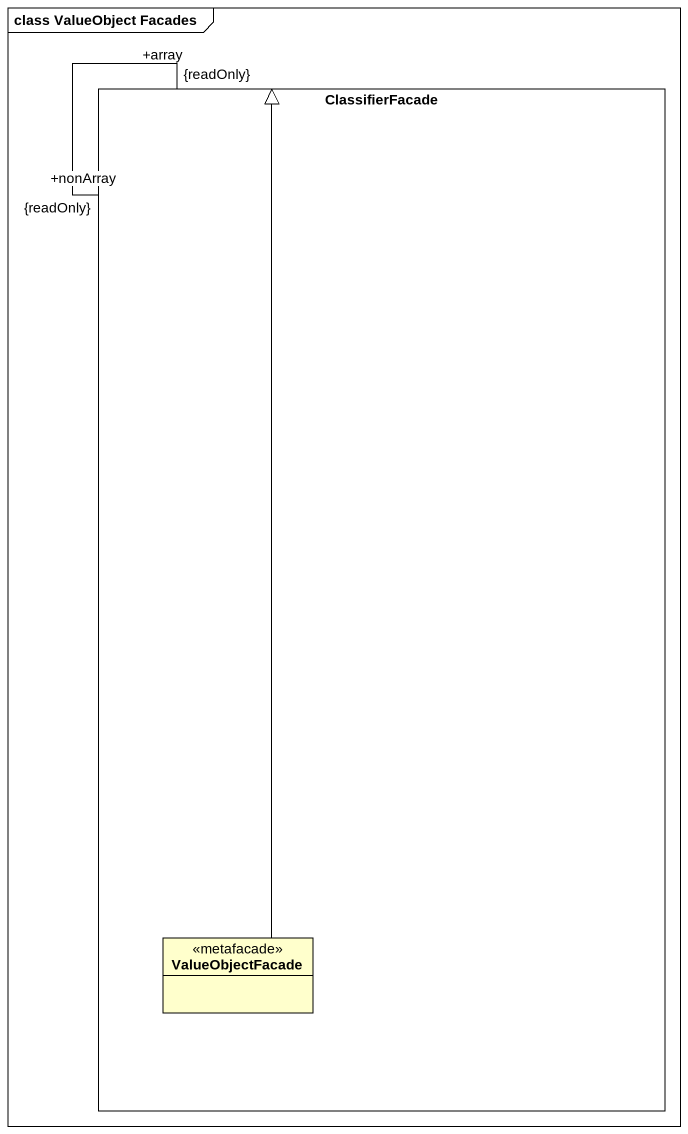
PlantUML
@startuml
mainframe class ValueObject Facades
hide circle
hide empty members
rectangle ClassifierFacade {
  class ValueObjectFacade <<metafacade>>
}
ClassifierFacade "+nonArray\n{readOnly}" -- "+array\n{readOnly}" ClassifierFacade
ValueObjectFacade -up-|> ClassifierFacade
@enduml
